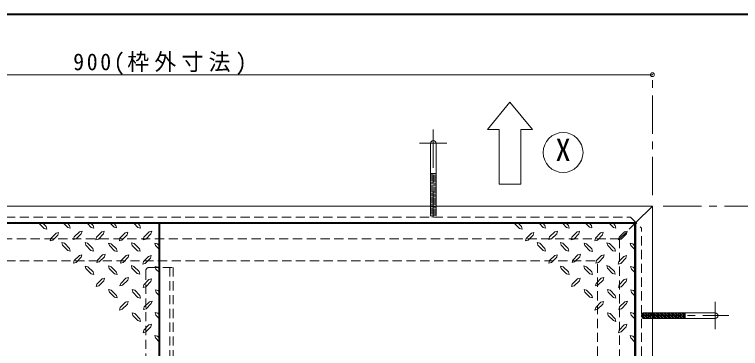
# Model space of a CAD drawing. Units: millimetres at full size, sheet at 1:7; details may follow other scales. Extents: x -1487 to 1348, y -983 to 984.
# Drawn here: x -312 to 351, y 679 to 984 of the extents above; entities that cross this region are included whole.
import ezdxf
from ezdxf.enums import TextEntityAlignment as Align

# ---------------------------------------------------------------- set-up
doc = ezdxf.new("R2010")
doc.units = ezdxf.units.MM
doc.header["$LTSCALE"] = 7
doc.header["$PDMODE"] = 32
doc.header["$PDSIZE"] = 3.5
doc.linetypes.add('CHAIN1', pattern=[8, 5, -1, 1, -1])
doc.linetypes.add('DASHED1', pattern=[1.8, 1.2, -0.6])
doc.layers.add('0-A', color=4, linetype='Continuous', lineweight=9)
doc.styles.add('ＭＳ ゴシック', font='')
doc.styles.get('ＭＳ ゴシック').set_extended_font_data('MS Gothic')

msp = doc.modelspace()

# ---------------------------------------------------------------- linework, layer by layer
at = {"layer": '0-A', "color": 1, "lineweight": 40}
for p, q in [((1347.643, 983.513), (-1487.357, 983.513)), ((-179.857, 558.513), (-179.857, 792.513))]:
    msp.add_line(p, q, dxfattribs=at)
at = {"layer": '0-A'}
for p, q in [((-629.857, 928.513), (270.143, 928.513)), ((140.143, 903.513), (119.643, 878.513)), ((140.143, 903.513), (160.643, 878.513)), ((130.143, 878.513), (119.643, 878.513)), ((130.143, 828.513), (130.143, 878.513)), ((150.143, 878.513), (160.643, 878.513)), ((150.143, 878.513), (150.143, 828.513)), ((72.643, 838.412), (67.643, 838.412)), ((67.643, 837.542), (72.643, 837.95)), ((67.643, 836.538), (72.643, 836.947)), ((67.643, 835.535), (72.643, 835.943)), ((67.643, 834.532), (72.643, 834.94)), ((67.643, 833.528), (72.643, 833.937)), ((67.643, 832.525), (72.643, 832.933)), ((67.643, 831.522), (72.643, 831.93)), ((67.643, 830.518), (72.643, 830.927)), ((67.643, 829.515), (72.643, 829.923)), ((67.643, 828.512), (72.643, 828.92)), ((130.143, 828.513), (150.143, 828.513)), ((67.643, 827.508), (72.643, 827.917)), ((67.643, 826.505), (72.643, 826.913)), ((67.643, 825.502), (72.643, 825.91)), ((67.643, 824.498), (72.643, 824.907)), ((67.643, 823.495), (72.643, 823.903)), ((67.643, 822.492), (72.643, 822.9)), ((67.643, 821.488), (72.643, 821.897)), ((67.643, 820.485), (72.643, 820.893)), ((67.643, 819.482), (72.643, 819.89)), ((67.643, 818.478), (72.643, 818.887)), ((67.643, 817.475), (72.643, 817.883)), ((67.643, 816.472), (72.643, 816.88)), ((67.643, 815.468), (72.643, 815.877)), ((67.643, 814.465), (72.643, 814.873)), ((67.643, 813.462), (72.643, 813.87)), ((67.643, 812.458), (72.643, 812.867)), ((67.643, 811.455), (72.643, 811.863)), ((67.643, 810.452), (72.643, 810.86)), ((67.643, 809.448), (72.643, 809.857)), ((68.476, 808.513), (72.643, 808.853)), ((-289.578, 792.513), (-285.045, 788.088)), ((-286.02, 792.513), (-283.32, 789.813)), ((-267.045, 792.513), (-263.67, 789.138)), ((-245.67, 792.513), (-242.295, 789.138)), ((-239.895, 788.463), (-242.295, 789.138)), ((-242.145, 792.513), (-240.495, 790.863)), ((-240.495, 790.863), (-239.895, 788.463)), ((-224.543, 792.513), (-221.37, 789.213)), ((-218.97, 788.613), (-221.37, 789.213)), ((-221.145, 792.513), (-219.57, 790.938)), ((-219.57, 790.938), (-218.97, 788.613)), ((-202.845, 792.513), (-199.47, 789.138)), ((-197.07, 788.463), (-199.47, 789.138)), ((-199.395, 792.513), (-197.745, 790.863)), ((-197.745, 790.863), (-197.07, 788.463)), ((144.422, 792.513), (148.955, 788.088)), ((147.98, 792.513), (150.68, 789.813)), ((166.955, 792.513), (170.33, 789.138)), ((188.33, 792.513), (191.705, 789.138)), ((194.105, 788.463), (191.705, 789.138)), ((191.855, 792.513), (193.505, 790.863)), ((193.505, 790.863), (194.105, 788.463)), ((209.457, 792.513), (212.63, 789.213)), ((215.03, 788.613), (212.63, 789.213)), ((212.855, 792.513), (214.43, 790.938)), ((214.43, 790.938), (215.03, 788.613)), ((231.155, 792.513), (234.53, 789.138)), ((236.93, 788.463), (234.53, 789.138)), ((234.605, 792.513), (236.255, 790.863)), ((236.255, 790.863), (236.93, 788.463)), ((255.143, 793.513), (254.143, 792.513)), ((-279.12, 779.088), (-274.32, 783.888)), ((-277.32, 777.363), (-272.595, 782.088)), ((-274.32, 783.888), (-271.995, 784.488)), ((-271.995, 784.488), (-272.595, 782.088)), ((-255.87, 778.638), (-251.22, 783.363)), ((-237.345, 780.138), (-232.62, 784.938)), ((-235.62, 778.413), (-230.895, 783.138)), ((-215.895, 779.238), (-211.095, 784.038)), ((-214.095, 777.513), (-209.37, 782.238)), ((-211.095, 784.038), (-208.77, 784.638)), ((-208.77, 784.638), (-209.37, 782.238)), ((-194.07, 780.213), (-189.345, 785.013)), ((-192.345, 778.488), (-187.62, 783.213)), ((-189.345, 785.013), (-186.945, 785.613)), ((-186.945, 785.613), (-187.62, 783.213)), ((154.88, 779.088), (159.68, 783.888)), ((156.68, 777.363), (161.405, 782.088)), ((159.68, 783.888), (162.005, 784.488)), ((162.005, 784.488), (161.405, 782.088)), ((178.13, 778.638), (182.78, 783.363)), ((196.655, 780.138), (201.38, 784.938)), ((198.38, 778.413), (203.105, 783.138)), ((218.105, 779.238), (222.905, 784.038)), ((219.905, 777.513), (224.63, 782.238)), ((222.905, 784.038), (225.23, 784.638)), ((225.23, 784.638), (224.63, 782.238)), ((239.93, 780.213), (244.655, 785.013)), ((241.655, 778.488), (246.38, 783.213)), ((244.655, 785.013), (247.055, 785.613)), ((247.055, 785.613), (246.38, 783.213)), ((-279.12, 779.088), (-279.72, 776.763)), ((-277.32, 777.363), (-279.72, 776.763)), ((-257.67, 780.363), (-258.27, 778.038)), ((-255.87, 778.638), (-258.27, 778.038)), ((-237.345, 780.138), (-238.02, 777.813)), ((-235.62, 778.413), (-238.02, 777.813)), ((-215.895, 779.238), (-216.495, 776.913)), ((-214.095, 777.513), (-216.495, 776.913)), ((-194.07, 780.213), (-194.745, 777.888)), ((-192.345, 778.488), (-194.745, 777.888)), ((154.88, 779.088), (154.28, 776.763)), ((156.68, 777.363), (154.28, 776.763)), ((176.33, 780.363), (175.73, 778.038)), ((178.13, 778.638), (175.73, 778.038)), ((196.655, 780.138), (195.98, 777.813)), ((198.38, 778.413), (195.98, 777.813)), ((218.105, 779.238), (217.505, 776.913)), ((219.905, 777.513), (217.505, 776.913)), ((239.93, 780.213), (239.255, 777.888)), ((241.655, 778.488), (239.255, 777.888)), ((-266.67, 774.588), (-268.995, 775.188)), ((-268.395, 772.788), (-268.995, 775.188)), ((-268.395, 772.788), (-263.67, 768.063)), ((-266.67, 774.588), (-261.945, 769.788)), ((-247.17, 772.863), (-247.77, 775.263)), ((-245.445, 774.588), (-247.77, 775.263)), ((-247.17, 772.863), (-242.445, 768.138)), ((-245.445, 774.588), (-240.645, 769.863)), ((-240.645, 769.863), (-240.045, 767.538)), ((-223.845, 774.213), (-226.245, 774.813)), ((-225.57, 772.413), (-226.245, 774.813)), ((-225.57, 772.413), (-220.92, 767.763)), ((-223.845, 774.213), (-219.12, 769.488)), ((-219.12, 769.488), (-218.52, 767.088)), ((-204.645, 772.563), (-205.32, 774.963)), ((-202.92, 774.288), (-205.32, 774.963)), ((-204.645, 772.563), (-199.92, 767.838)), ((-202.92, 774.288), (-198.195, 769.563)), ((-198.195, 769.563), (-197.52, 767.238)), ((-181.77, 774.213), (-184.17, 774.813)), ((-183.495, 772.413), (-184.17, 774.813)), ((-183.495, 772.413), (-179.857, 768.776)), ((-181.77, 774.213), (-179.857, 772.027)), ((167.33, 774.588), (165.005, 775.188)), ((165.605, 772.788), (165.005, 775.188)), ((165.605, 772.788), (170.33, 768.063)), ((167.33, 774.588), (172.055, 769.788)), ((186.83, 772.863), (186.23, 775.263)), ((188.555, 774.588), (186.23, 775.263)), ((186.83, 772.863), (191.555, 768.138)), ((188.555, 774.588), (193.355, 769.863)), ((193.355, 769.863), (193.955, 767.538)), ((210.155, 774.213), (207.755, 774.813)), ((208.43, 772.413), (207.755, 774.813)), ((208.43, 772.413), (213.08, 767.763)), ((210.155, 774.213), (214.88, 769.488)), ((214.88, 769.488), (215.48, 767.088)), ((229.355, 772.563), (228.68, 774.963)), ((231.08, 774.288), (228.68, 774.963)), ((229.355, 772.563), (234.08, 767.838)), ((231.08, 774.288), (235.805, 769.563)), ((235.805, 769.563), (236.48, 767.238)), ((252.23, 774.213), (249.83, 774.813)), ((250.505, 772.413), (249.83, 774.813)), ((250.505, 772.413), (254.143, 768.776)), ((252.23, 774.213), (254.143, 772.027)), ((-257.67, 758.763), (-252.945, 763.563)), ((-252.945, 763.563), (-250.62, 764.163)), ((-250.62, 764.163), (-251.22, 761.763)), ((-240.045, 767.538), (-242.445, 768.138)), ((-236.52, 759.288), (-231.795, 764.013)), ((-234.795, 757.563), (-230.07, 762.288)), ((-231.795, 764.013), (-229.47, 764.688)), ((-229.47, 764.688), (-230.07, 762.288)), ((-218.52, 767.088), (-220.92, 767.763)), ((-214.92, 758.763), (-210.195, 763.563)), ((-210.195, 763.563), (-207.795, 764.163)), ((-207.795, 764.163), (-208.47, 761.763)), ((-197.52, 767.238), (-199.92, 767.838)), ((-194.52, 757.938), (-189.795, 762.663)), ((176.33, 758.763), (181.055, 763.563)), ((181.055, 763.563), (183.38, 764.163)), ((183.38, 764.163), (182.78, 761.763)), ((193.955, 767.538), (191.555, 768.138)), ((197.48, 759.288), (202.205, 764.013)), ((199.205, 757.563), (203.93, 762.288)), ((202.205, 764.013), (204.53, 764.688)), ((204.53, 764.688), (203.93, 762.288)), ((215.48, 767.088), (213.08, 767.763)), ((219.08, 758.763), (223.805, 763.563)), ((223.805, 763.563), (226.205, 764.163)), ((226.205, 764.163), (225.53, 761.763)), ((236.48, 767.238), (234.08, 767.838)), ((239.48, 757.938), (244.205, 762.663)), ((-257.67, 758.763), (-258.345, 756.438)), ((-255.945, 757.038), (-258.345, 756.438)), ((-255.945, 757.038), (-251.22, 761.763)), ((-236.52, 759.288), (-237.195, 756.888)), ((-234.795, 757.563), (-237.195, 756.888)), ((-214.92, 758.763), (-215.52, 756.438)), ((-213.12, 757.038), (-215.52, 756.438)), ((-213.12, 757.038), (-208.47, 761.763)), ((-194.52, 757.938), (-195.195, 755.538)), ((-192.795, 756.213), (-195.195, 755.538)), ((-192.795, 756.213), (-188.07, 760.938)), ((176.33, 758.763), (175.655, 756.438)), ((178.055, 757.038), (175.655, 756.438)), ((178.055, 757.038), (182.78, 761.763)), ((197.48, 759.288), (196.805, 756.888)), ((199.205, 757.563), (196.805, 756.888)), ((219.08, 758.763), (218.48, 756.438)), ((220.88, 757.038), (218.48, 756.438)), ((220.88, 757.038), (225.53, 761.763)), ((239.48, 757.938), (238.805, 755.538)), ((241.205, 756.213), (238.805, 755.538)), ((241.205, 756.213), (245.93, 760.938)), ((-245.295, 753.138), (-247.62, 753.813)), ((-247.02, 751.413), (-247.62, 753.813)), ((-247.02, 751.413), (-242.295, 746.688)), ((-245.295, 753.138), (-240.495, 748.413)), ((-223.995, 753.213), (-226.395, 753.888)), ((-225.72, 751.488), (-226.395, 753.888)), ((-225.72, 751.488), (-220.995, 746.763)), ((-223.995, 753.213), (-219.27, 748.488)), ((-203.22, 753.513), (-205.545, 754.188)), ((-204.945, 751.788), (-205.545, 754.188)), ((-204.945, 751.788), (-200.22, 747.063)), ((-203.22, 753.513), (-198.42, 748.788)), ((-181.32, 752.763), (-183.72, 753.363)), ((-183.045, 750.963), (-183.72, 753.363)), ((-183.045, 750.963), (-179.857, 747.776)), ((-181.32, 752.763), (-179.857, 751.301)), ((188.705, 753.138), (186.38, 753.813)), ((186.98, 751.413), (186.38, 753.813)), ((186.98, 751.413), (191.705, 746.688)), ((188.705, 753.138), (193.505, 748.413)), ((210.005, 753.213), (207.605, 753.888)), ((208.28, 751.488), (207.605, 753.888)), ((208.28, 751.488), (213.005, 746.763)), ((210.005, 753.213), (214.73, 748.488)), ((230.78, 753.513), (228.455, 754.188)), ((229.055, 751.788), (228.455, 754.188)), ((229.055, 751.788), (233.78, 747.063)), ((230.78, 753.513), (235.58, 748.788)), ((252.68, 752.763), (250.28, 753.363)), ((250.955, 750.963), (250.28, 753.363)), ((250.955, 750.963), (254.143, 747.776)), ((252.68, 752.763), (254.143, 751.301)), ((-239.895, 746.088), (-242.295, 746.688)), ((-240.495, 748.413), (-239.895, 746.088)), ((-218.595, 746.088), (-220.995, 746.763)), ((-219.27, 748.488), (-218.595, 746.088)), ((-215.22, 737.988), (-210.495, 742.713)), ((-197.82, 746.388), (-200.22, 747.063)), ((-198.42, 748.788), (-197.82, 746.388)), ((194.105, 746.088), (191.705, 746.688)), ((193.505, 748.413), (194.105, 746.088)), ((215.405, 746.088), (213.005, 746.763)), ((214.73, 748.488), (215.405, 746.088)), ((218.78, 737.988), (223.505, 742.713)), ((236.18, 746.388), (233.78, 747.063)), ((235.58, 748.788), (236.18, 746.388)), ((-236.97, 737.388), (-237.645, 734.988)), ((-235.245, 735.663), (-230.52, 740.388)), ((-215.22, 737.988), (-215.895, 735.588)), ((-213.495, 736.263), (-215.895, 735.588)), ((-213.495, 736.263), (-208.77, 740.988)), ((-194.22, 736.638), (-194.82, 734.313)), ((-194.22, 736.638), (-189.495, 741.438)), ((-192.42, 734.913), (-187.77, 739.638)), ((-189.495, 741.438), (-187.095, 742.038)), ((-187.095, 742.038), (-187.77, 739.638)), ((197.03, 737.388), (196.355, 734.988)), ((198.755, 735.663), (203.48, 740.388)), ((218.78, 737.988), (218.105, 735.588)), ((220.505, 736.263), (218.105, 735.588)), ((220.505, 736.263), (225.23, 740.988)), ((239.78, 736.638), (239.18, 734.313)), ((239.78, 736.638), (244.505, 741.438)), ((241.58, 734.913), (246.23, 739.638)), ((244.505, 741.438), (246.905, 742.038)), ((246.905, 742.038), (246.23, 739.638)), ((-235.245, 735.663), (-237.645, 734.988)), ((-225.57, 730.038), (-226.245, 732.438)), ((-223.845, 731.763), (-226.245, 732.438)), ((-225.57, 730.038), (-220.92, 725.313)), ((-223.845, 731.763), (-219.12, 727.038)), ((-202.47, 731.688), (-204.795, 732.288)), ((-204.195, 729.888), (-204.795, 732.288)), ((-204.195, 729.888), (-199.47, 725.163)), ((-202.47, 731.688), (-197.67, 726.888)), ((-192.42, 734.913), (-194.82, 734.313)), ((-182.82, 729.663), (-183.42, 732.063)), ((-181.02, 731.463), (-183.42, 732.063)), ((-182.82, 729.663), (-179.857, 726.701)), ((-181.02, 731.463), (-179.857, 730.301)), ((198.755, 735.663), (196.355, 734.988)), ((208.43, 730.038), (207.755, 732.438)), ((210.155, 731.763), (207.755, 732.438)), ((208.43, 730.038), (213.08, 725.313)), ((210.155, 731.763), (214.88, 727.038)), ((231.53, 731.688), (229.205, 732.288)), ((229.805, 729.888), (229.205, 732.288)), ((229.805, 729.888), (234.53, 725.163)), ((231.53, 731.688), (236.33, 726.888)), ((241.58, 734.913), (239.18, 734.313)), ((251.18, 729.663), (250.58, 732.063)), ((252.98, 731.463), (250.58, 732.063)), ((251.18, 729.663), (254.143, 726.701)), ((252.98, 731.463), (254.143, 730.301)), ((-218.52, 724.638), (-220.92, 725.313)), ((-219.12, 727.038), (-218.52, 724.638)), ((-197.07, 724.563), (-199.47, 725.163)), ((-197.67, 726.888), (-197.07, 724.563)), ((215.48, 724.638), (213.08, 725.313)), ((214.88, 727.038), (215.48, 724.638)), ((236.93, 724.563), (234.53, 725.163)), ((236.33, 726.888), (236.93, 724.563)), ((-215.595, 716.013), (-216.27, 713.613)), ((-215.595, 716.013), (-210.87, 720.738)), ((-213.87, 714.288), (-209.145, 719.013)), ((-193.77, 716.463), (-194.37, 714.138)), ((-193.77, 716.463), (-189.045, 721.263)), ((-191.97, 714.738), (-187.32, 719.463)), ((-189.045, 721.263), (-186.645, 721.863)), ((-186.645, 721.863), (-187.32, 719.463)), ((218.405, 716.013), (217.73, 713.613)), ((218.405, 716.013), (223.13, 720.738)), ((220.13, 714.288), (224.855, 719.013)), ((240.23, 716.463), (239.63, 714.138)), ((240.23, 716.463), (244.955, 721.263)), ((242.03, 714.738), (246.68, 719.463)), ((244.955, 721.263), (247.355, 721.863)), ((247.355, 721.863), (246.68, 719.463)), ((-213.87, 714.288), (-216.27, 713.613)), ((-202.47, 710.388), (-204.87, 710.988)), ((-204.195, 708.588), (-204.87, 710.988)), ((-202.47, 710.388), (-197.745, 705.663)), ((-191.97, 714.738), (-194.37, 714.138)), ((-183.12, 708.888), (-183.795, 711.288)), ((-181.395, 710.688), (-183.795, 711.288)), ((-181.395, 710.688), (-179.857, 709.151)), ((220.13, 714.288), (217.73, 713.613)), ((231.53, 710.388), (229.13, 710.988)), ((229.805, 708.588), (229.13, 710.988)), ((231.53, 710.388), (236.255, 705.663)), ((242.03, 714.738), (239.63, 714.138)), ((250.88, 708.888), (250.205, 711.288)), ((252.605, 710.688), (250.205, 711.288)), ((252.605, 710.688), (254.143, 709.151)), ((270.143, 706.846), (270.483, 711.013)), ((271.078, 706.013), (271.486, 711.013)), ((272.081, 706.013), (272.49, 711.013)), ((273.085, 706.013), (273.493, 711.013)), ((274.088, 706.013), (274.496, 711.013)), ((275.091, 706.013), (275.5, 711.013)), ((276.095, 706.013), (276.503, 711.013)), ((277.098, 706.013), (277.506, 711.013)), ((278.101, 706.013), (278.51, 711.013)), ((279.105, 706.013), (279.513, 711.013)), ((280.108, 706.013), (280.516, 711.013)), ((281.111, 706.013), (281.52, 711.013)), ((282.115, 706.013), (282.523, 711.013)), ((283.118, 706.013), (283.526, 711.013)), ((284.121, 706.013), (284.53, 711.013)), ((285.125, 706.013), (285.533, 711.013)), ((286.128, 706.013), (286.536, 711.013)), ((287.131, 706.013), (287.54, 711.013)), ((288.135, 706.013), (288.543, 711.013)), ((289.138, 706.013), (289.546, 711.013)), ((290.141, 706.013), (290.55, 711.013)), ((291.145, 706.013), (291.553, 711.013)), ((292.148, 706.013), (292.556, 711.013)), ((293.151, 706.013), (293.56, 711.013)), ((294.155, 706.013), (294.563, 711.013)), ((295.158, 706.013), (295.566, 711.013)), ((296.161, 706.013), (296.57, 711.013)), ((297.165, 706.013), (297.573, 711.013)), ((298.168, 706.013), (298.576, 711.013)), ((299.171, 706.013), (299.58, 711.013)), ((300.041, 711.013), (300.041, 706.013)), ((-204.195, 708.588), (-199.47, 703.938)), ((-197.07, 703.263), (-199.47, 703.938)), ((-197.745, 705.663), (-197.07, 703.263)), ((-183.12, 708.888), (-179.857, 705.495)), ((229.805, 708.588), (234.53, 703.938)), ((236.93, 703.263), (234.53, 703.938)), ((236.255, 705.663), (236.93, 703.263)), ((250.88, 708.888), (254.143, 705.495)), ((-194.22, 695.313), (-189.495, 700.038)), ((-192.42, 693.588), (-187.77, 698.313)), ((-189.495, 700.038), (-187.095, 700.713)), ((-187.095, 700.713), (-187.77, 698.313)), ((239.78, 695.313), (244.505, 700.038)), ((241.58, 693.588), (246.23, 698.313)), ((244.505, 700.038), (246.905, 700.713)), ((246.905, 700.713), (246.23, 698.313)), ((-194.22, 695.313), (-194.82, 692.913)), ((-192.42, 693.588), (-194.82, 692.913)), ((-183.495, 688.113), (-184.17, 690.513)), ((-181.77, 689.913), (-184.17, 690.513)), ((-181.77, 689.913), (-179.857, 688.001)), ((239.78, 695.313), (239.18, 692.913)), ((241.58, 693.588), (239.18, 692.913)), ((250.505, 688.113), (249.83, 690.513)), ((252.23, 689.913), (249.83, 690.513)), ((252.23, 689.913), (254.143, 688.001)), ((-183.495, 688.113), (-179.857, 684.33)), ((250.505, 688.113), (254.143, 684.33))]:
    msp.add_line(p, q, dxfattribs=at)
at = {"layer": '0-A', "linetype": 'CHAIN1'}
for p, q in [((270.143, 818.513), (270.143, 928.513)), ((70.143, 878.412), (70.143, 798.513)), ((82.643, 865.912), (57.643, 865.912)), ((280.143, 808.513), (515.143, 808.513)), ((327.541, 721.013), (327.541, 696.013)), ((260.143, 708.513), (340.041, 708.513))]:
    msp.add_line(p, q, dxfattribs=at)
at = {"layer": '0-A', "color": 7, "lineweight": 18}
for p, q in [((67.643, 865.912), (67.643, 808.513)), ((72.643, 865.912), (72.643, 808.513)), ((270.143, 808.513), (-629.857, 808.513)), ((255.143, 793.513), (270.143, 808.513)), ((270.143, 808.513), (270.143, 558.513)), ((255.143, 793.513), (-614.857, 793.513)), ((255.143, 793.513), (255.143, 558.513)), ((327.541, 711.013), (270.143, 711.013)), ((327.541, 706.013), (270.143, 706.013))]:
    msp.add_line(p, q, dxfattribs=at)
at = {"layer": '0-A', "linetype": 'DASHED1'}
for p, q in [((67.643, 808.445), (68.476, 808.513)), ((67.643, 808.513), (67.643, 798.513)), ((67.643, 807.442), (72.643, 807.85)), ((67.643, 806.438), (72.643, 806.847)), ((67.643, 805.435), (72.643, 805.843)), ((67.643, 804.432), (72.643, 804.84)), ((67.643, 803.428), (72.643, 803.837)), ((67.643, 802.425), (72.643, 802.833)), ((72.643, 808.513), (72.643, 798.513)), ((67.643, 801.422), (72.643, 801.83)), ((67.643, 800.418), (72.643, 800.827)), ((67.643, 799.415), (72.643, 799.823)), ((68.883, 798.513), (72.643, 798.82)), ((250.143, 798.513), (260.143, 788.513)), ((240.143, 778.513), (254.143, 792.513)), ((260.143, 558.513), (260.143, 788.513)), ((240.143, 778.513), (-396.919, 778.513)), ((240.143, 778.513), (240.143, 558.513)), ((-395.409, 758.513), (220.143, 758.513)), ((220.143, 558.513), (220.143, 758.513)), ((-170.357, 752.513), (-170.357, 558.513)), ((270.143, 711.013), (260.143, 711.013)), ((260.143, 707.254), (260.45, 711.013)), ((261.045, 706.013), (261.453, 711.013)), ((262.048, 706.013), (262.456, 711.013)), ((263.051, 706.013), (263.46, 711.013)), ((264.055, 706.013), (264.463, 711.013)), ((265.058, 706.013), (265.466, 711.013)), ((266.061, 706.013), (266.47, 711.013)), ((267.065, 706.013), (267.473, 711.013)), ((268.068, 706.013), (268.476, 711.013)), ((269.071, 706.013), (269.48, 711.013)), ((270.143, 706.013), (260.143, 706.013)), ((270.075, 706.013), (270.143, 706.846))]:
    msp.add_line(p, q, dxfattribs=at)
at = {"layer": '0-A', "color": 5, "lineweight": 25}
for p, q in [((254.143, 792.513), (-398.315, 792.513)), ((254.143, 558.513), (254.143, 792.513))]:
    msp.add_line(p, q, dxfattribs=at)
at = {"layer": '0-A', "color": 7, "linetype": 'DASHED1', "lineweight": 18}
for p, q in [((-192.357, 749.513), (-192.357, 558.513)), ((-189.357, 752.513), (-167.357, 752.513)), ((-167.357, 752.513), (-167.357, 558.513))]:
    msp.add_line(p, q, dxfattribs=at)
at = {"layer": '0-A', "linetype": 'DASHED1'}
msp.add_lwpolyline([(-619.857, 558.513), (-619.857, 788.513), (-609.857, 798.513), (250.143, 798.513)], dxfattribs=at)
at = {"layer": '0-A'}
for points in [[(-283.32, 789.813), (-282.645, 787.413), (-285.045, 788.088)], [(-263.595, 792.513), (-261.945, 790.863), (-261.27, 788.538), (-263.67, 789.138)], [(150.68, 789.813), (151.355, 787.413), (148.955, 788.088)], [(170.405, 792.513), (172.055, 790.863), (172.73, 788.538), (170.33, 789.138)], [(-257.67, 780.363), (-252.945, 785.163), (-250.545, 785.763), (-251.22, 783.363)], [(-232.62, 784.938), (-230.295, 785.538), (-230.895, 783.138)], [(176.33, 780.363), (181.055, 785.163), (183.455, 785.763), (182.78, 783.363)], [(201.38, 784.938), (203.705, 785.538), (203.105, 783.138)], [(-261.945, 769.788), (-261.27, 767.463), (-263.67, 768.063)], [(172.055, 769.788), (172.73, 767.463), (170.33, 768.063)], [(-189.795, 762.663), (-187.47, 763.338), (-188.07, 760.938)], [(244.205, 762.663), (246.53, 763.338), (245.93, 760.938)], [(-236.97, 737.388), (-232.245, 742.113), (-229.92, 742.788), (-230.52, 740.388)], [(-210.495, 742.713), (-208.095, 743.313), (-208.77, 740.988)], [(197.03, 737.388), (201.755, 742.113), (204.08, 742.788), (203.48, 740.388)], [(223.505, 742.713), (225.905, 743.313), (225.23, 740.988)], [(-210.87, 720.738), (-208.47, 721.338), (-209.145, 719.013)], [(223.13, 720.738), (225.53, 721.338), (224.855, 719.013)]]:
    msp.add_lwpolyline(points, dxfattribs=at)
at = {"layer": '0-A', "color": 7, "lineweight": 18}
msp.add_circle((188.643, 857.513), 18.2, dxfattribs=at)
for centre, start, end in [((70.143, 865.912), 0, 180), ((327.541, 708.513), 270, 90)]:
    msp.add_arc(centre, 2.5, start, end, dxfattribs=at)
at = {"layer": '0-A', "color": 7, "linetype": 'DASHED1', "lineweight": 18}
msp.add_arc((-189.357, 749.513), 3, 90, 180, dxfattribs=at)
at = {"layer": '0-A'}
msp.add_point((270.143, 928.513), dxfattribs=at)

# ---------------------------------------------------------------- texts
at = {"layer": '0-A', "color": 7, "style": 'ＭＳ ゴシック'}
msp.add_text('X', height=20.53, dxfattribs=at).set_placement((181.643, 843.513), align=Align.BOTTOM_LEFT)
at = {"layer": '0-A', "color": 7, "insert": (-258.607, 928.513), "char_height": 15.4, "attachment_point": 7, "style": 'ＭＳ ゴシック'}
msp.add_mtext('\\T1.24;\\W0.95;900(枠外寸法)', dxfattribs=at)

doc.saveas('drawing.dxf')
